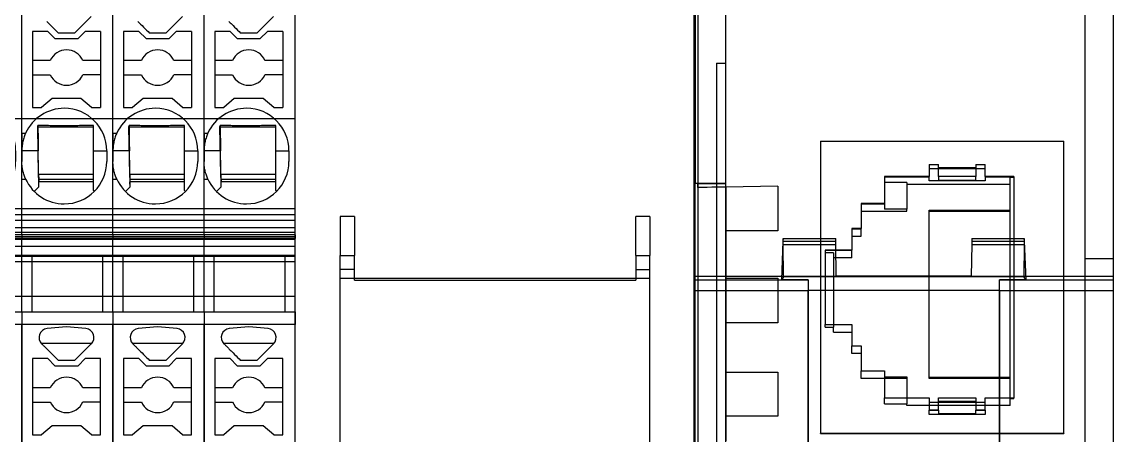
# Model space of a CAD drawing. Header units: inches. Extents: x -13.2 to 36, y -6.6 to 12.8.
# Drawn here: x -3.755 to -1.326, y 5.361 to 6.281 of the extents above; entities that cross this region are included whole.
import ezdxf

# ---------------------------------------------------------------- set-up
doc = ezdxf.new("R2010")
doc.units = ezdxf.units.IN
doc.header["$MEASUREMENT"] = 0
for name, color, linetype in [('MAIN-1', 7, 'Continuous'), ('MAIN-2', 7, 'Continuous'), ('PSYMS', 7, 'Continuous')]:
    doc.layers.add(name, color=color, linetype=linetype)

# ---------------------------------------------------------------- blocks, each defined once
blk = doc.blocks.new('FP_Phoenix Contact 3210567')
at = {"layer": 'MAIN-1'}
for p, q in [((-0.8425, 0.2028), (-1.1449, 0.2028)), ((-0.8425, 0), (-0.8425, 0.2028)), ((-0.8142, 0.2028), (-0.8425, 0.2028)), ((-0.8142, 0.2028), (-0.8142, 0)), ((-0.8142, 0.2028), (-0.6902, 0.2028)), ((-0.6902, 0.2028), (-0.6902, 0)), ((-0.6902, 0.2028), (-0.6685, 0.2028)), ((-0.6685, 0.2028), (-0.6685, 0)), ((-0.6685, 0.2028), (-0.6514, 0.2028)), ((-0.6514, 0), (-0.6514, 0.2028)), ((-0.6471, 0.2028), (-0.6514, 0.2028)), ((-0.6471, 0), (-0.6471, 0.2028)), ((-0.6429, 0.2028), (-0.6471, 0.2028)), ((-0.6429, 0), (-0.6429, 0.2028)), ((-0.6429, 0.2028), (-0.5189, 0.2028)), ((-0.5189, 0.2028), (-0.5189, 0.1942)), ((-0.5189, 0.2028), (-0.4796, 0.2028)), ((-0.5189, 0.1942), (-0.5169, 0.1951)), ((-0.5169, 0.1951), (-0.5148, 0.196)), ((-0.5148, 0.196), (-0.5125, 0.1968)), ((-0.5125, 0.1968), (-0.5102, 0.1976)), ((-0.5102, 0.1976), (-0.5078, 0.1984)), ((-0.5078, 0.1984), (-0.5053, 0.1992)), ((-0.5053, 0.1992), (-0.5027, 0.1999)), ((-0.5027, 0.1999), (-0.5, 0.2005)), ((-0.5, 0.2005), (-0.4973, 0.2011)), ((-0.4973, 0.2011), (-0.4944, 0.2016)), ((-0.4944, 0.2016), (-0.4915, 0.202)), ((-0.4915, 0.202), (-0.4886, 0.2023)), ((-0.4886, 0.2023), (-0.4856, 0.2026)), ((-0.4856, 0.2026), (-0.4826, 0.2027)), ((-0.4826, 0.2027), (-0.4796, 0.2028)), ((-0.456, 0.2028), (-0.4796, 0.2028)), ((-0.456, 0.1661), (-0.456, 0.2028)), ((-0.4166, 0.2028), (-0.456, 0.2028)), ((-0.4529, 0.2027), (-0.456, 0.2028)), ((-0.4499, 0.2026), (-0.4529, 0.2027)), ((-0.4469, 0.2023), (-0.4499, 0.2026)), ((-0.444, 0.202), (-0.4469, 0.2023)), ((-0.4411, 0.2016), (-0.444, 0.202)), ((-0.4383, 0.2011), (-0.4411, 0.2016)), ((-0.4355, 0.2005), (-0.4383, 0.2011)), ((-0.4328, 0.1999), (-0.4355, 0.2005)), ((-0.4302, 0.1992), (-0.4328, 0.1999)), ((-0.4277, 0.1984), (-0.4302, 0.1992)), ((-0.4253, 0.1976), (-0.4277, 0.1984)), ((-0.423, 0.1968), (-0.4253, 0.1976)), ((-0.4208, 0.196), (-0.423, 0.1968)), ((-0.4186, 0.1951), (-0.4208, 0.196)), ((-0.4166, 0.1942), (-0.4186, 0.1951)), ((-0.4166, 0.2028), (-0.4166, 0.1942)), ((-0.4166, 0.2028), (0, 0.2028)), ((-0.9185, 0.1791), (-1.0878, 0.1791)), ((-1.0878, 0.1791), (-1.0878, 0.159)), ((-1.015, 0.1791), (-1.015, 0.1394)), ((-0.9835, 0.1394), (-0.9835, 0.1791)), ((-0.9185, 0.1448), (-0.9185, 0.1791)), ((-0.8142, 0.1801), (-0.6902, 0.1801)), ((-0.5464, 0.1751), (-0.536, 0.1647)), ((-0.1902, 0.1791), (-0.3595, 0.1791)), ((-0.3595, 0.1791), (-0.3595, 0.159)), ((-0.2867, 0.1791), (-0.2867, 0.1394)), ((-0.2552, 0.1394), (-0.2552, 0.1791)), ((-0.1902, 0.1448), (-0.1902, 0.1791)), ((-1.0681, 0.1355), (-1.0878, 0.159)), ((-0.898, 0.1458), (-0.8995, 0.1443)), ((-0.8966, 0.1473), (-0.898, 0.1458)), ((-0.8952, 0.1486), (-0.8966, 0.1473)), ((-0.8938, 0.15), (-0.8952, 0.1486)), ((-0.8926, 0.1512), (-0.8938, 0.15)), ((-0.8914, 0.1524), (-0.8926, 0.1512)), ((-0.8901, 0.1537), (-0.8914, 0.1524)), ((-0.8889, 0.1549), (-0.8901, 0.1537)), ((-0.8877, 0.1561), (-0.8889, 0.1549)), ((-0.8864, 0.1574), (-0.8877, 0.1561)), ((-0.8852, 0.1586), (-0.8864, 0.1574)), ((-0.8844, 0.1594), (-0.8844, 0.0473)), ((-0.8476, 0.1033), (-0.8517, 0.1465)), ((-0.536, 0.1647), (-0.456, 0.1661)), ((-0.5248, 0.0433), (-0.5248, 0.1649)), ((-0.5189, 0.165), (-0.5189, 0.0433)), ((-0.5091, 0.0433), (-0.5091, 0.1651)), ((-0.4522, 0.1661), (-0.456, 0.1661)), ((-0.4485, 0.1662), (-0.4522, 0.1661)), ((-0.4449, 0.1663), (-0.4485, 0.1662)), ((-0.4415, 0.1663), (-0.4449, 0.1663)), ((-0.4381, 0.1664), (-0.4415, 0.1663)), ((-0.4349, 0.1664), (-0.4381, 0.1664)), ((-0.4317, 0.1665), (-0.4349, 0.1664)), ((-0.4287, 0.1665), (-0.4317, 0.1665)), ((-0.4257, 0.1666), (-0.4287, 0.1665)), ((-0.4229, 0.1666), (-0.4257, 0.1666)), ((-0.4201, 0.1667), (-0.4229, 0.1666)), ((-0.4174, 0.1667), (-0.4201, 0.1667)), ((-0.4147, 0.1668), (-0.4174, 0.1667)), ((-0.4121, 0.1668), (-0.4147, 0.1668)), ((-0.4096, 0.1668), (-0.4121, 0.1668)), ((-0.4071, 0.1669), (-0.4096, 0.1668)), ((-0.4046, 0.1669), (-0.4071, 0.1669)), ((-0.4022, 0.167), (-0.4046, 0.1669)), ((-0.4036, 0.0433), (-0.4036, 0.1669)), ((-0.3998, 0.167), (-0.4022, 0.167)), ((-0.4, 0.1496), (-0.3999, 0.1526)), ((-0.4, 0.1464), (-0.4, 0.1496)), ((-0.4, 0.1432), (-0.4, 0.1464)), ((-0.3999, 0.1614), (-0.3998, 0.1642)), ((-0.3999, 0.1585), (-0.3999, 0.1614)), ((-0.3999, 0.1556), (-0.3999, 0.1585)), ((-0.3999, 0.1526), (-0.3999, 0.1556)), ((-0.3998, 0.1642), (-0.3998, 0.167)), ((-0.3398, 0.1355), (-0.3595, 0.159)), ((-0.1697, 0.1458), (-0.1712, 0.1443)), ((-0.1682, 0.1473), (-0.1697, 0.1458)), ((-1.0681, 0.0711), (-1.0681, 0.1355)), ((-0.9343, 0.1291), (-0.9185, 0.1448)), ((-0.9343, 0.1291), (-0.9343, 0.0776)), ((-0.9191, 0.1247), (-0.9225, 0.1213)), ((-0.9157, 0.1281), (-0.9191, 0.1247)), ((-0.9123, 0.1315), (-0.9157, 0.1281)), ((-0.909, 0.1348), (-0.9123, 0.1315)), ((-0.9058, 0.138), (-0.909, 0.1348)), ((-0.9027, 0.1411), (-0.9058, 0.138)), ((-0.9011, 0.1427), (-0.9027, 0.1411)), ((-0.8995, 0.1443), (-0.9011, 0.1427)), ((-0.4002, 0.1213), (-0.4001, 0.1253)), ((-0.4001, 0.1399), (-0.4, 0.1432)), ((-0.4001, 0.1365), (-0.4001, 0.1399)), ((-0.4001, 0.1329), (-0.4001, 0.1365)), ((-0.4001, 0.1292), (-0.4001, 0.1329)), ((-0.4001, 0.1253), (-0.4001, 0.1292)), ((-0.3398, 0.0711), (-0.3398, 0.1355)), ((-0.206, 0.1291), (-0.1902, 0.1448)), ((-0.206, 0.1291), (-0.206, 0.0776)), ((-0.1908, 0.1247), (-0.1941, 0.1213)), ((-0.1874, 0.1281), (-0.1908, 0.1247)), ((-0.184, 0.1315), (-0.1874, 0.1281)), ((-0.1807, 0.1348), (-0.184, 0.1315)), ((-0.1775, 0.138), (-0.1807, 0.1348)), ((-0.1744, 0.1411), (-0.1775, 0.138)), ((-0.1728, 0.1427), (-0.1744, 0.1411)), ((-0.1712, 0.1443), (-0.1728, 0.1427)), ((-0.9225, 0.1162), (-0.9225, 0.1213)), ((-0.9225, 0.1111), (-0.9225, 0.1162)), ((-0.9225, 0.1059), (-0.9225, 0.1111)), ((-0.9225, 0.1008), (-0.9225, 0.1059)), ((-0.9225, 0.0956), (-0.9225, 0.1008)), ((-0.8517, 0.0601), (-0.8476, 0.1033)), ((-0.4002, 0.1171), (-0.4002, 0.1213)), ((-0.4002, 0.1127), (-0.4002, 0.1171)), ((-0.4002, 0.1083), (-0.4002, 0.1127)), ((-0.4002, 0.1035), (-0.4002, 0.1083)), ((-0.4002, 0.0988), (-0.4002, 0.1035)), ((-0.4002, 0.0944), (-0.4002, 0.0988)), ((-0.1941, 0.1162), (-0.1941, 0.1213)), ((-0.1941, 0.1111), (-0.1941, 0.1162)), ((-0.1941, 0.1059), (-0.1941, 0.1111)), ((-0.1941, 0.1008), (-0.1941, 0.1059)), ((-0.1941, 0.0956), (-0.1941, 0.1008)), ((-0.9185, 0.0619), (-0.9343, 0.0776)), ((-0.9225, 0.0905), (-0.9225, 0.0956)), ((-0.9225, 0.0853), (-0.9225, 0.0905)), ((-0.9225, 0.0853), (-0.8852, 0.0481)), ((-0.4001, 0.0901), (-0.4002, 0.0944)), ((-0.4001, 0.086), (-0.4001, 0.0901)), ((-0.4001, 0.0821), (-0.4001, 0.086)), ((-0.4001, 0.0783), (-0.4001, 0.0821)), ((-0.4, 0.0747), (-0.4001, 0.0783)), ((-0.4, 0.0712), (-0.4, 0.0747)), ((-0.1902, 0.0619), (-0.206, 0.0776)), ((-0.1941, 0.0905), (-0.1941, 0.0956)), ((-0.1941, 0.0853), (-0.1941, 0.0905)), ((-0.1941, 0.0853), (-0.1569, 0.0481)), ((-1.0878, 0.0477), (-1.0681, 0.0711)), ((-1.015, 0.0276), (-1.015, 0.0673)), ((-0.9835, 0.0276), (-0.9835, 0.0673)), ((-0.9185, 0.0276), (-0.9185, 0.0619)), ((-0.4, 0.0678), (-0.4, 0.0712)), ((-0.4, 0.0646), (-0.4, 0.0678)), ((-0.3999, 0.0614), (-0.4, 0.0646)), ((-0.3999, 0.0582), (-0.3999, 0.0614)), ((-0.3999, 0.0551), (-0.3999, 0.0582)), ((-0.3998, 0.0521), (-0.3999, 0.0551)), ((-0.3998, 0.0491), (-0.3998, 0.0521)), ((-0.3998, 0.0462), (-0.3998, 0.0491)), ((-0.3595, 0.0477), (-0.3398, 0.0711)), ((-0.2867, 0.0276), (-0.2867, 0.0673)), ((-0.2552, 0.0276), (-0.2552, 0.0673)), ((-0.1902, 0.0276), (-0.1902, 0.0619)), ((-1.0878, 0.0477), (-1.0878, 0.0276)), ((-1.0878, 0.0276), (-0.9185, 0.0276)), ((-0.5445, 0.0433), (-0.5464, 0.0415)), ((-0.5445, 0.0433), (-0.456, 0.0433)), ((-0.456, 0.0433), (-0.456, 0.0138)), ((-0.456, 0.0433), (-0.4523, 0.0433)), ((-0.4523, 0.0433), (-0.4487, 0.0433)), ((-0.4487, 0.0433), (-0.4452, 0.0433)), ((-0.4452, 0.0433), (-0.4418, 0.0433)), ((-0.4418, 0.0433), (-0.4384, 0.0433)), ((-0.4384, 0.0433), (-0.4352, 0.0433)), ((-0.4352, 0.0433), (-0.432, 0.0433)), ((-0.432, 0.0433), (-0.4289, 0.0433)), ((-0.4289, 0.0433), (-0.426, 0.0433)), ((-0.426, 0.0433), (-0.4231, 0.0433)), ((-0.4231, 0.0433), (-0.4203, 0.0433)), ((-0.4203, 0.0433), (-0.4175, 0.0433)), ((-0.4175, 0.0433), (-0.4148, 0.0433)), ((-0.4148, 0.0433), (-0.4122, 0.0433)), ((-0.4122, 0.0433), (-0.4096, 0.0433)), ((-0.4096, 0.0433), (-0.4071, 0.0433)), ((-0.4071, 0.0433), (-0.4046, 0.0433)), ((-0.4046, 0.0433), (-0.4021, 0.0433)), ((-0.4021, 0.0433), (-0.3997, 0.0433)), ((-0.3997, 0.0433), (-0.3998, 0.0462)), ((-0.3595, 0.0477), (-0.3595, 0.0276)), ((-0.1902, 0.0276), (-0.3595, 0.0276)), ((-1.3712, 0), (-0.8425, 0)), ((-0.8142, 0), (-0.8425, 0)), ((-0.8142, 0.0226), (-0.6902, 0.0226)), ((-0.8142, 0), (-0.6902, 0)), ((-0.6902, 0), (-0.6685, 0)), ((-0.6685, 0), (-0.6514, 0)), ((-0.6471, 0), (-0.6514, 0)), ((-0.6429, 0), (-0.6471, 0)), ((-0.6429, 0), (0, 0)), ((-0.456, 0.0138), (-0.4796, 0.0138))]:
    blk.add_line(p, q, dxfattribs=at)
for centre, radius, start, end in [((-0.4796, 0.1083), 0.0945, 114.6244, 180), ((-0.456, 0.1083), 0.0945, 0, 65.3756), ((-0.8713, 0.1447), 0.0197, 5.4404, 135), ((-0.9992, 0.1033), 0.0394, 113.5782, 180), ((-0.9992, 0.1033), 0.0394, 0, 66.4218), ((-0.2709, 0.1033), 0.0394, 113.5782, 180), ((-0.2709, 0.1033), 0.0394, 0, 66.4218), ((-0.9992, 0.1033), 0.0394, 180, 246.4218), ((-0.9992, 0.1033), 0.0394, 293.5782, 0), ((-0.4796, 0.1083), 0.0945, 180, 270), ((-0.456, 0.1083), 0.0945, 270, 0), ((-0.2709, 0.1033), 0.0394, 180, 246.4218), ((-0.2709, 0.1033), 0.0394, 293.5782, 0), ((-0.8713, 0.062), 0.0197, 225, 354.5596)]:
    blk.add_arc(centre, radius, start, end, dxfattribs=at)
at = {"layer": 'MAIN-2'}
for p, q in [((-0.8142, 0.2028), (-0.8142, 0.2028)), ((-0.7805, 0), (-0.7805, 0.2028)), ((-0.7024, 0.2028), (-0.7024, 0)), ((-0.6902, 0.2028), (-0.6902, 0.2028)), ((-0.6882, 0.2028), (-0.6882, 0.2028)), ((-0.6882, 0.2028), (-0.6882, 0)), ((-0.6685, 0.2028), (-0.6685, 0.2028)), ((-0.6526, 0.2028), (-0.6526, 0)), ((-0.637, 0.2028), (-0.637, 0)), ((-0.637, 0.2028), (-0.637, 0.2028)), ((-0.6277, 0), (-0.6277, 0.2028)), ((-0.6265, 0.2028), (-0.6265, 0)), ((-0.6107, 0.2028), (-0.6107, 0)), ((-0.5982, 0), (-0.5982, 0.2028)), ((-0.5846, 0.2028), (-0.5846, 0)), ((-0.5189, 0.2028), (-0.5189, 0.2028)), ((-0.4166, 0.2028), (-0.4166, 0.2028)), ((-0.3851, 0), (-0.3851, 0.2028)), ((-0.3851, 0.2028), (-0.3851, 0.2028)), ((-1.0878, 0.1791), (-1.0878, 0.1791)), ((-1.015, 0.1791), (-1.015, 0.1791)), ((-0.9835, 0.1791), (-0.9835, 0.1791)), ((-0.9185, 0.1791), (-0.9185, 0.1791)), ((-0.8142, 0.1801), (-0.8142, 0.1801)), ((-0.6902, 0.1801), (-0.6902, 0.1801)), ((-0.5189, 0.1942), (-0.5189, 0.1942)), ((-0.4166, 0.1942), (-0.4166, 0.1942)), ((-0.3595, 0.1791), (-0.3595, 0.1791)), ((-0.2867, 0.1791), (-0.2867, 0.1791)), ((-0.2552, 0.1791), (-0.2552, 0.1791)), ((-0.1902, 0.1791), (-0.1902, 0.1791)), ((-1.0878, 0.159), (-1.0878, 0.159)), ((-0.8938, 0.15), (-0.8938, 0.15)), ((-0.8852, 0.1586), (-0.8852, 0.1586)), ((-0.8517, 0.1465), (-0.8517, 0.1465)), ((-0.536, 0.1647), (-0.5248, 0.1649)), ((-0.5189, 0.165), (-0.5248, 0.1649)), ((-0.5248, 0.1649), (-0.5248, 0.1649)), ((-0.5248, 0.1649), (-0.5248, 0.1649)), ((-0.5091, 0.1653), (-0.5189, 0.1651)), ((-0.5189, 0.165), (-0.5189, 0.1651)), ((-0.5189, 0.165), (-0.5189, 0.165)), ((-0.5091, 0.1655), (-0.4036, 0.1673)), ((-0.5091, 0.1653), (-0.5091, 0.1655)), ((-0.5091, 0.1651), (-0.5091, 0.1653)), ((-0.4036, 0.1669), (-0.4036, 0.1673)), ((-0.4036, 0.1673), (-0.3998, 0.167)), ((-0.3595, 0.159), (-0.3595, 0.159)), ((-1.0681, 0.1355), (-1.0681, 0.1355)), ((-1.015, 0.1394), (-1.015, 0.1394)), ((-0.9835, 0.1394), (-0.9835, 0.1394)), ((-0.9343, 0.1291), (-0.9343, 0.1291)), ((-0.9185, 0.1448), (-0.9185, 0.1448)), ((-0.9027, 0.1411), (-0.9027, 0.1411)), ((-0.9027, 0.1411), (-0.9027, 0.1411)), ((-0.9027, 0.1411), (-0.9027, 0.1411)), ((-0.9027, 0.1411), (-0.9027, 0.1411)), ((-0.9027, 0.1411), (-0.9027, 0.1411)), ((-0.9027, 0.1411), (-0.9027, 0.1411)), ((-0.3398, 0.1355), (-0.3398, 0.1355)), ((-0.2867, 0.1394), (-0.2867, 0.1394)), ((-0.2552, 0.1394), (-0.2552, 0.1394)), ((-0.206, 0.1291), (-0.206, 0.1291)), ((-0.1902, 0.1448), (-0.1902, 0.1448)), ((-0.1744, 0.1411), (-0.1744, 0.1411)), ((-0.1744, 0.1411), (-0.1744, 0.1411)), ((-0.1744, 0.1411), (-0.1744, 0.1411)), ((-0.1744, 0.1411), (-0.1744, 0.1411)), ((-0.1744, 0.1411), (-0.1744, 0.1411)), ((-0.1744, 0.1411), (-0.1744, 0.1411)), ((-0.9225, 0.1213), (-0.9225, 0.1213)), ((-0.8476, 0.1033), (-0.8476, 0.1033)), ((-0.1941, 0.1213), (-0.1941, 0.1213)), ((-0.9343, 0.0776), (-0.9343, 0.0776)), ((-0.9225, 0.0853), (-0.9225, 0.0853)), ((-0.206, 0.0776), (-0.206, 0.0776)), ((-0.1941, 0.0853), (-0.1941, 0.0853)), ((-1.0681, 0.0711), (-1.0681, 0.0711)), ((-1.015, 0.0673), (-1.015, 0.0673)), ((-0.9835, 0.0673), (-0.9835, 0.0673)), ((-0.9185, 0.0619), (-0.9185, 0.0619)), ((-0.8517, 0.0601), (-0.8517, 0.0601)), ((-0.3398, 0.0711), (-0.3398, 0.0711)), ((-0.2867, 0.0673), (-0.2867, 0.0673)), ((-0.2552, 0.0673), (-0.2552, 0.0673)), ((-0.1902, 0.0619), (-0.1902, 0.0619)), ((-1.0878, 0.0477), (-1.0878, 0.0477)), ((-1.0878, 0.0276), (-1.0878, 0.0276)), ((-1.015, 0.0276), (-1.015, 0.0276)), ((-0.9835, 0.0276), (-0.9835, 0.0276)), ((-0.9185, 0.0276), (-0.9185, 0.0276)), ((-0.8852, 0.0481), (-0.8852, 0.0481)), ((-0.5248, 0.0433), (-0.5248, 0.0433)), ((-0.5189, 0.0433), (-0.5189, 0.0433)), ((-0.5091, 0.0433), (-0.5091, 0.0433)), ((-0.3595, 0.0477), (-0.3595, 0.0477)), ((-0.3595, 0.0276), (-0.3595, 0.0276)), ((-0.2867, 0.0276), (-0.2867, 0.0276)), ((-0.2552, 0.0276), (-0.2552, 0.0276)), ((-0.1902, 0.0276), (-0.1902, 0.0276)), ((-0.8142, 0.0226), (-0.8142, 0.0226)), ((-0.8142, 0), (-0.8142, 0)), ((-0.6902, 0.0226), (-0.6902, 0.0226)), ((-0.6902, 0), (-0.6902, 0)), ((-0.6882, 0), (-0.6882, 0)), ((-0.6685, 0), (-0.6685, 0)), ((-0.637, 0), (-0.637, 0)), ((-0.4796, 0.0138), (-0.4796, 0.0138)), ((-0.456, 0.0138), (-0.456, 0.0138)), ((-0.3851, 0), (-0.3851, 0))]:
    blk.add_line(p, q, dxfattribs=at)
blk = doc.blocks.new('2963938')
at = {"layer": 'MAIN-1'}
for p, q in [((0, -1.1654), (0, 1.1654)), ((0.8898, -1.1654), (0.8898, 1.1654))]:
    blk.add_line(p, q, dxfattribs=at)
at = {"layer": 'MAIN-2'}
for p, q in [((0.1319, -0.6024), (0.1004, -0.6024)), ((0.1004, -0.6024), (0.1004, -0.6024)), ((0.1004, -0.6024), (0.1004, -0.689)), ((0.1319, -0.6024), (0.1319, -0.6024)), ((0.1319, -0.6024), (0.1319, -0.689)), ((0.7579, -0.6024), (0.7579, -0.6024)), ((0.7579, -0.689), (0.7579, -0.6024)), ((0.7894, -0.6024), (0.7579, -0.6024)), ((0.7894, -0.6024), (0.7894, -0.6024)), ((0.7894, -0.6024), (0.7894, -0.689)), ((0.1004, -0.689), (0.1319, -0.689)), ((0.1004, -0.689), (0.1004, -0.689)), ((0.1004, -1.437), (0.1004, -0.689)), ((0.1319, -0.7441), (0.1319, -0.689)), ((0.1319, -0.689), (0.1319, -0.689)), ((0.7579, -0.689), (0.7579, -0.689)), ((0.7579, -0.689), (0.7579, -0.7441)), ((0.7579, -0.689), (0.7894, -0.689)), ((0.7894, -0.689), (0.7894, -0.689)), ((0.7894, -1.437), (0.7894, -0.689)), ((0.1319, -0.7205), (0.1004, -0.7205)), ((0.7579, -0.7205), (0.7894, -0.7205)), ((0.1319, -0.7402), (0.1004, -0.7402)), ((0.1004, -0.7402), (0.1004, -0.7402)), ((0.7579, -0.7402), (0.1319, -0.7402)), ((0.1319, -0.7402), (0.1319, -0.7402)), ((0.1319, -0.7441), (0.1319, -0.7441)), ((0.1319, -0.7441), (0.7579, -0.7441)), ((0.7894, -0.7402), (0.7579, -0.7402)), ((0.7579, -0.7402), (0.7579, -0.7402)), ((0.7579, -0.7441), (0.7579, -0.7441)), ((0.7894, -0.7402), (0.7894, -0.7402))]:
    blk.add_line(p, q, dxfattribs=at)
blk = doc.blocks.new('1085039')
at = {"layer": 'MAIN-1'}
for p, q in [((0.9659, 122.995), (0.9659, 119.2077)), ((0.0338, 119.0766), (0.0338, 122.9425)), ((0.0339, 120.4186), (0.0339, 120.5029)), ((0.0353, 120.5032), (0.0353, 120.419)), ((0.0339, 120.3343), (0.0339, 120.4186)), ((0.0353, 120.419), (0.0353, 120.3348)), ((0.0339, 120.25), (0.0339, 120.3343)), ((0.0353, 120.3348), (0.0353, 120.2506)), ((0.0339, 120.1656), (0.0339, 120.25)), ((0.0353, 120.2506), (0.0353, 120.1663)), ((0.3146, 120.1752), (0.8564, 120.1752)), ((0.3146, 120.1752), (0.3146, 119.5252)), ((0.8564, 119.5252), (0.8564, 120.1752)), ((0.0339, 120.0813), (0.0339, 120.1656)), ((0.0353, 120.1663), (0.0353, 120.082)), ((0.5565, 120.1235), (0.5772, 120.1235)), ((0.5565, 120.1235), (0.5565, 120.0965)), ((0.5772, 120.1229), (0.5565, 120.1229)), ((0.5772, 120.0965), (0.5772, 120.1235)), ((0.6601, 120.1235), (0.6808, 120.1235)), ((0.6601, 120.1235), (0.6601, 120.0965)), ((0.6808, 120.1229), (0.6601, 120.1229)), ((0.6808, 120.0965), (0.6808, 120.1235)), ((0.5565, 120.0965), (0.4571, 120.0965)), ((0.4571, 120.0965), (0.4571, 120.0365)), ((0.4571, 120.096), (0.5565, 120.096)), ((0.5772, 120.1137), (0.5565, 120.1137)), ((0.5565, 120.096), (0.5565, 120.0965)), ((0.5565, 120.0868), (0.5565, 120.096)), ((0.5772, 120.0965), (0.5772, 120.0888)), ((0.6601, 120.0965), (0.5772, 120.0965)), ((0.6808, 120.1137), (0.6601, 120.1137)), ((0.6601, 120.0888), (0.6601, 120.0965)), ((0.6808, 120.0965), (0.6808, 120.096)), ((0.745, 120.0965), (0.6808, 120.0965)), ((0.6808, 120.096), (0.6808, 120.0868)), ((0.6808, 120.096), (0.745, 120.096)), ((0.7367, 119.6039), (0.7367, 120.0947)), ((0.745, 120.0947), (0.7367, 120.0947)), ((0.745, 120.0965), (0.745, 119.6039)), ((0.0339, 120.0813), (0.0341, 120.0814)), ((0.0418, 120.0813), (0.0339, 120.0813)), ((0.0341, 120.0814), (0.0343, 120.0815)), ((0.0343, 120.0815), (0.0346, 120.0816)), ((0.0346, 120.0816), (0.0348, 120.0817)), ((0.0348, 120.0817), (0.035, 120.0818)), ((0.035, 120.0818), (0.0353, 120.082)), ((0.0353, 120.082), (0.0362, 120.082)), ((0.0362, 120.082), (0.0371, 120.082)), ((0.0371, 120.082), (0.0381, 120.082)), ((0.0381, 120.082), (0.039, 120.082)), ((0.039, 120.082), (0.0399, 120.082)), ((0.0399, 120.082), (0.0408, 120.082)), ((0.0408, 120.082), (0.0418, 120.082)), ((0.0418, 120.0721), (0.0418, 120.082)), ((0.0521, 120.0723), (0.0418, 120.0721)), ((0.0418, 120.0721), (0.0418, 119.5081)), ((0.0625, 120.0725), (0.0521, 120.0723)), ((0.0728, 120.0727), (0.0625, 120.0725)), ((0.0832, 120.0728), (0.0728, 120.0727)), ((0.0935, 120.073), (0.0832, 120.0728)), ((0.1039, 120.0732), (0.0935, 120.073)), ((0.2195, 120.0752), (0.1039, 120.0732)), ((0.1039, 120.0732), (0.1039, 119.9759)), ((0.2195, 120.0752), (0.2195, 119.9759)), ((0.5068, 120.0836), (0.4571, 120.0836)), ((0.5068, 120.0836), (0.5068, 120.0236)), ((0.5068, 120.0795), (0.7367, 120.0795)), ((0.6808, 120.0868), (0.5565, 120.0868)), ((0.5772, 120.0888), (0.6601, 120.0888)), ((0.4571, 120.0365), (0.4053, 120.0365)), ((0.4053, 120.0365), (0.4053, 119.9806)), ((0.4053, 120.036), (0.4571, 120.036)), ((0.4571, 120.0365), (0.4571, 120.036)), ((0.4571, 120.036), (0.4571, 120.0236)), ((0.5068, 120.0236), (0.4571, 120.0236)), ((0.5068, 120.0195), (0.5068, 120.0236)), ((0.5565, 120.0216), (0.7367, 120.0216)), ((0.5565, 119.649), (0.5565, 120.0216)), ((0.4053, 120.0195), (0.5068, 120.0195)), ((0.2195, 119.9759), (0.1039, 119.9759)), ((0.1039, 119.9759), (0.1039, 119.8701)), ((0.4053, 119.9806), (0.3846, 119.9806)), ((0.3846, 119.9806), (0.3846, 119.933)), ((0.3846, 119.9801), (0.4053, 119.9801)), ((0.4053, 119.9801), (0.4053, 119.9806)), ((0.4053, 119.9636), (0.4053, 119.9801)), ((0.3846, 119.9636), (0.4053, 119.9636)), ((0.3846, 119.933), (0.3249, 119.933)), ((0.3249, 119.933), (0.3249, 119.7674)), ((0.3249, 119.9325), (0.3846, 119.9325)), ((0.3432, 119.9268), (0.3249, 119.9268)), ((0.3432, 119.9268), (0.3432, 119.7674)), ((0.3846, 119.9325), (0.3846, 119.933)), ((0.3846, 119.916), (0.3846, 119.9325)), ((0.3846, 119.916), (0.3432, 119.916)), ((0.1039, 119.8701), (0.2195, 119.8701)), ((0.1039, 119.8701), (0.1039, 119.7707)), ((0.2195, 119.8701), (0.2195, 119.7707)), ((0.2195, 119.7707), (0.1039, 119.7707)), ((0.1039, 119.7707), (0.1039, 119.661)), ((0.3249, 119.7674), (0.3846, 119.7674)), ((0.3846, 119.7674), (0.3846, 119.7198)), ((0.3846, 119.7198), (0.4053, 119.7198)), ((0.4053, 119.7198), (0.4053, 119.6639)), ((0.1039, 119.661), (0.2195, 119.661)), ((0.1039, 119.661), (0.1039, 119.5636)), ((0.2195, 119.661), (0.2195, 119.5636)), ((0.4053, 119.6639), (0.4571, 119.6639)), ((0.4571, 119.6639), (0.4571, 119.6039)), ((0.4571, 119.651), (0.5068, 119.651)), ((0.5068, 119.651), (0.5068, 119.6039)), ((0.5565, 119.6469), (0.5565, 119.649)), ((0.7367, 119.649), (0.5565, 119.649)), ((0.7367, 119.6469), (0.5565, 119.6469)), ((0.4571, 119.6039), (0.5565, 119.6039)), ((0.5565, 119.6039), (0.5565, 119.5769)), ((0.5565, 119.5941), (0.5772, 119.5941)), ((0.5772, 119.5769), (0.5772, 119.6039)), ((0.5772, 119.6039), (0.6601, 119.6039)), ((0.6601, 119.6039), (0.6601, 119.5769)), ((0.6601, 119.5941), (0.6808, 119.5941)), ((0.6808, 119.5769), (0.6808, 119.6039)), ((0.6808, 119.6039), (0.745, 119.6039)), ((0.2195, 119.5636), (0.1039, 119.5636)), ((0.1039, 119.5636), (0.1039, 119.5081)), ((0.5565, 119.5769), (0.5772, 119.5769)), ((0.6601, 119.5769), (0.6808, 119.5769)), ((0.3146, 119.5252), (0.8564, 119.5252)), ((0.3146, 119.5251), (0.3146, 119.5252)), ((0.3146, 119.5251), (0.8564, 119.5251)), ((0.8564, 119.5252), (0.8564, 119.5251))]:
    blk.add_line(p, q, dxfattribs=at)
at = {"layer": 'MAIN-2'}
for p, q in [((0.1042, 120.0813), (0.1042, 122.9284)), ((0.9037, 120.0813), (0.9037, 122.9284)), ((0.0421, 119.0828), (0.0421, 122.0641)), ((0.0835, 120.3487), (0.0835, 120.3487)), ((0.0835, 120.3487), (0.0835, 118.909)), ((0.0835, 120.3487), (0.1042, 120.3487)), ((0.1042, 120.3487), (0.1042, 120.3487)), ((0.3146, 120.1749), (0.8564, 120.1749)), ((0.6601, 120.1157), (0.5772, 120.1157)), ((0.6601, 120.1137), (0.5772, 120.1137)), ((0.0418, 120.0813), (0.0507, 120.0813)), ((0.1042, 120.0813), (0.0418, 120.0813)), ((0.0418, 120.0721), (0.0418, 120.0721)), ((0.0507, 120.0813), (0.0596, 120.0813)), ((0.0596, 120.0813), (0.0685, 120.0813)), ((0.0685, 120.0813), (0.0775, 120.0813)), ((0.0775, 120.0813), (0.0864, 120.0813)), ((0.0864, 120.0813), (0.0953, 120.0813)), ((0.0953, 120.0813), (0.1042, 120.0813)), ((0.1042, 118.934), (0.1042, 120.0813)), ((0.2195, 120.0752), (0.2195, 120.0752)), ((0.9037, 119.9142), (0.9037, 120.0813)), ((0.5565, 120.0195), (0.7367, 120.0195)), ((0.1039, 119.9759), (0.1039, 119.9759)), ((0.2195, 119.9759), (0.2195, 119.9759)), ((0.2309, 119.9529), (0.2277, 119.867)), ((0.2316, 119.959), (0.2309, 119.9529)), ((0.2309, 119.9529), (0.3486, 119.9529)), ((0.2318, 119.9451), (0.2316, 119.959)), ((0.2316, 119.959), (0.3486, 119.959)), ((0.3487, 119.9451), (0.3486, 119.959)), ((0.6511, 119.959), (0.651, 119.9451)), ((0.651, 119.9529), (0.7688, 119.9529)), ((0.6511, 119.959), (0.7681, 119.959)), ((0.7681, 119.959), (0.7679, 119.9451)), ((0.7688, 119.9529), (0.7681, 119.959)), ((0.772, 119.867), (0.7688, 119.9529)), ((0.2318, 119.9451), (0.3487, 119.9451)), ((0.2323, 119.8731), (0.2318, 119.9451)), ((0.3494, 119.8745), (0.3487, 119.9451)), ((0.651, 119.9451), (0.6502, 119.8745)), ((0.651, 119.9451), (0.7679, 119.9451)), ((0.7679, 119.9451), (0.7674, 119.8731)), ((0.9037, 119.8165), (0.9037, 119.9142)), ((0.9037, 119.9142), (0.9659, 119.9142)), ((0.9659, 119.8744), (0.0338, 119.8744)), ((0.0338, 119.8669), (0.2868, 119.8669)), ((0.1039, 119.8701), (0.1039, 119.8701)), ((0.2195, 119.8701), (0.2195, 119.8701)), ((0.2323, 119.8731), (0.2277, 119.867)), ((0.2868, 119.867), (0.2277, 119.867)), ((0.7674, 119.8731), (0.2323, 119.8731)), ((0.2868, 119.867), (0.2871, 119.844)), ((0.2868, 119.867), (0.2868, 119.8669)), ((0.2868, 119.8669), (0.2871, 119.8432)), ((0.3494, 119.8745), (0.3494, 119.8745)), ((0.6502, 119.8745), (0.3494, 119.8745)), ((0.6502, 119.8745), (0.6502, 119.8745)), ((0.7126, 119.844), (0.7129, 119.867)), ((0.7126, 119.8432), (0.7129, 119.8669)), ((0.772, 119.867), (0.7129, 119.867)), ((0.7129, 119.8669), (0.7129, 119.867)), ((0.7129, 119.8669), (0.9659, 119.8669)), ((0.772, 119.867), (0.7674, 119.8731)), ((0.0338, 119.8432), (0.2871, 119.8432)), ((0.2871, 119.844), (0.7126, 119.844)), ((0.2871, 118.1501), (0.2871, 119.844)), ((0.2871, 119.8432), (0.2871, 118.1501)), ((0.7126, 119.844), (0.7126, 118.1501)), ((0.7126, 119.8432), (0.9659, 119.8432)), ((0.7126, 118.1501), (0.7126, 119.8432)), ((0.9037, 119.7188), (0.9037, 119.8165)), ((0.1039, 119.7707), (0.1039, 119.7707)), ((0.2195, 119.7707), (0.2195, 119.7707)), ((0.3249, 119.7669), (0.3249, 119.7674)), ((0.3249, 119.7612), (0.3249, 119.7669)), ((0.3846, 119.7669), (0.3249, 119.7669)), ((0.3249, 119.7612), (0.3432, 119.7612)), ((0.3432, 119.7674), (0.3432, 119.7612)), ((0.3432, 119.7504), (0.3432, 119.7612)), ((0.3432, 119.7504), (0.3846, 119.7504)), ((0.3846, 119.7192), (0.3846, 119.7198)), ((0.3846, 119.7028), (0.3846, 119.7192)), ((0.4053, 119.7192), (0.3846, 119.7192)), ((0.9037, 119.621), (0.9037, 119.7188)), ((0.4053, 119.7028), (0.3846, 119.7028)), ((0.1039, 119.661), (0.1039, 119.661)), ((0.2195, 119.661), (0.2195, 119.661)), ((0.4053, 119.6634), (0.4053, 119.6639)), ((0.4053, 119.6469), (0.4053, 119.6634)), ((0.4571, 119.6634), (0.4053, 119.6634)), ((0.5068, 119.6469), (0.4053, 119.6469)), ((0.9037, 119.5233), (0.9037, 119.621)), ((0.4571, 119.6033), (0.4571, 119.6039)), ((0.4571, 119.5909), (0.4571, 119.6033)), ((0.5565, 119.6033), (0.4571, 119.6033)), ((0.4571, 119.5909), (0.5068, 119.5909)), ((0.5068, 119.6039), (0.5068, 119.5909)), ((0.5068, 119.5868), (0.5068, 119.5909)), ((0.7367, 119.5868), (0.5068, 119.5868)), ((0.6601, 119.5961), (0.5772, 119.5961)), ((0.5772, 119.5941), (0.6601, 119.5941)), ((0.745, 119.6033), (0.6808, 119.6033)), ((0.7367, 119.602), (0.7367, 119.6039)), ((0.7367, 119.5868), (0.7367, 119.602)), ((0.745, 119.602), (0.7367, 119.602)), ((0.745, 119.6033), (0.745, 119.6039)), ((0.745, 119.602), (0.745, 119.6033)), ((0.1039, 119.5636), (0.1039, 119.5636)), ((0.2195, 119.5636), (0.2195, 119.5636)), ((0.5565, 119.5764), (0.5565, 119.5769)), ((0.5772, 119.5764), (0.5565, 119.5764)), ((0.5565, 119.5672), (0.5565, 119.5764)), ((0.6808, 119.5672), (0.5565, 119.5672)), ((0.5772, 119.5769), (0.5772, 119.5764)), ((0.5772, 119.5764), (0.5772, 119.5692)), ((0.5772, 119.5692), (0.6601, 119.5692)), ((0.6601, 119.5764), (0.6601, 119.5769)), ((0.6601, 119.5692), (0.6601, 119.5764)), ((0.6808, 119.5764), (0.6601, 119.5764)), ((0.6808, 119.5769), (0.6808, 119.5764)), ((0.6808, 119.5764), (0.6808, 119.5672)), ((0.9037, 119.4256), (0.9037, 119.5233))]:
    blk.add_line(p, q, dxfattribs=at)

msp = doc.modelspace()

# ---------------------------------------------------------------- block references
at = {"layer": 'PSYMS'}
for name, p in [('1085039', (-2.29219, -114.15992)), ('2963938', (-3.14668, 6.4499))]:
    msp.add_blockref(name, p, dxfattribs=at)
at = {"layer": 'PSYMS', "rotation": 90}
for p in [(-3.75493, 6.4499), (-3.55218, 6.4499), (-3.34943, 6.4499), (-3.14668, 6.4499)]:
    msp.add_blockref('FP_Phoenix Contact 3210567', p, dxfattribs=at)

doc.saveas('drawing.dxf')
